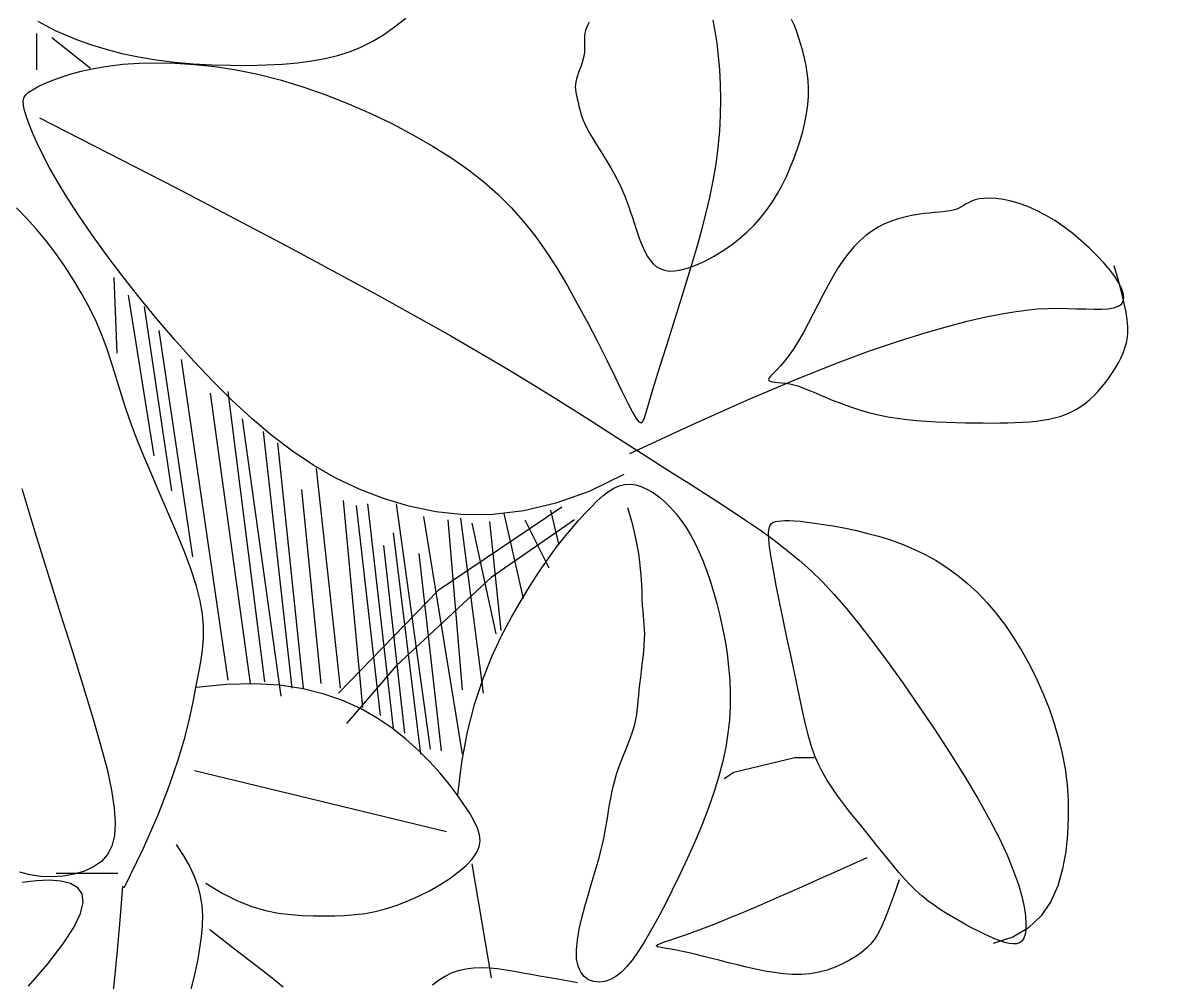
# Model space of a CAD drawing. Header units: metres. Extents: x 10 to 239, y 2 to 253.
# Drawn here: x 90.664 to 93.518, y 96.245 to 98.656 of the extents above; entities that cross this region are included whole.
import ezdxf

# ---------------------------------------------------------------- set-up
doc = ezdxf.new("R2010")
doc.units = ezdxf.units.M
doc.header["$MEASUREMENT"] = 0
doc.layers.add('1', color=7, linetype='Continuous')
doc.layers.add('cot200', color=9, linetype='Continuous')
doc.layers.add('bloques ARBOLES', color=7, linetype='Continuous', true_color=0xb8d897)

# ---------------------------------------------------------------- blocks, each defined once
blk = doc.blocks.new('A$C6F4E7DED')
for p, q in [((221.54, 1620.66), (223.4, 1624.62)), ((274.08, 1616.99), (275.5, 1624.32)), ((357.9, 1622.95), (358.76, 1621.07)), ((487.07, 1619.74), (479.63, 1625.52)), ((724.18, 1623.6), (718.86, 1620.63)), ((218.55, 1612.36), (219.97, 1616.57)), ((219.97, 1616.57), (221.54, 1620.66)), ((272.85, 1609.01), (274.08, 1616.99)), ((358.76, 1621.07), (359.54, 1619.25)), ((359.54, 1619.25), (360.19, 1617.47)), ((360.19, 1617.47), (360.67, 1615.71)), ((360.67, 1615.71), (360.95, 1613.95)), ((494.57, 1614.58), (487.07, 1619.74)), ((502.03, 1610.13), (494.57, 1614.58)), ((712.57, 1617.48), (705.35, 1614.25)), ((718.86, 1620.63), (712.57, 1617.48)), ((724.89, 1615.38), (724.89, 1591.18)), ((215.9, 1603.56), (217.19, 1608.03)), ((217.19, 1608.03), (218.55, 1612.36)), ((271.83, 1600.42), (272.85, 1609.01)), ((360.95, 1613.95), (361.06, 1612.18)), ((361, 1608.55), (360.95, 1606.67)), ((361.06, 1610.38), (361, 1608.55)), ((361.06, 1612.18), (361.06, 1610.38)), ((509.52, 1606.39), (502.03, 1610.13)), ((688.35, 1607.87), (678.66, 1604.9)), ((697.26, 1611.01), (688.35, 1607.87)), ((714.7, 1612.83), (689.21, 1592.46)), ((705.35, 1614.25), (697.26, 1611.01)), ((214.74, 1598.95), (215.9, 1603.56)), ((271.07, 1591.27), (271.83, 1600.42)), ((360.95, 1606.67), (360.95, 1604.74)), ((360.95, 1604.74), (361.06, 1602.73)), ((361.06, 1602.73), (361.34, 1600.64)), ((361.34, 1600.64), (361.82, 1598.46)), ((517.16, 1603.28), (509.52, 1606.39)), ((525.06, 1600.74), (517.16, 1603.28)), ((533.33, 1598.72), (525.06, 1600.74)), ((657.15, 1599.85), (645.46, 1597.93)), ((668.24, 1602.2), (657.15, 1599.85)), ((678.66, 1604.9), (668.24, 1602.2)), ((212.93, 1589.28), (213.73, 1594.19)), ((213.73, 1594.19), (214.74, 1598.95)), ((361.82, 1598.46), (362.46, 1596.22)), ((362.46, 1596.22), (363.21, 1593.95)), ((363.21, 1593.95), (364.02, 1591.68)), ((364.02, 1591.68), (364.83, 1589.44)), ((542.1, 1597.14), (533.33, 1598.72)), ((551.49, 1595.96), (542.1, 1597.14)), ((561.6, 1595.1), (551.49, 1595.96)), ((572.51, 1594.53), (561.6, 1595.1)), ((584.09, 1594.24), (572.51, 1594.53)), ((596.14, 1594.27), (584.09, 1594.24)), ((606.41, 1593.41), (592.38, 1591.23)), ((608.49, 1594.63), (596.14, 1594.27)), ((619.94, 1594.91), (606.41, 1593.41)), ((620.94, 1595.34), (608.49, 1594.63)), ((632.9, 1595.75), (619.94, 1594.91)), ((633.33, 1596.44), (620.94, 1595.34)), ((645.23, 1596.01), (632.9, 1595.75)), ((645.46, 1597.93), (633.33, 1596.44)), ((656.86, 1595.72), (645.23, 1596.01)), ((667.7, 1594.95), (656.86, 1595.72)), ((677.71, 1593.74), (667.7, 1594.95)), ((686.88, 1592.17), (677.71, 1593.74)), ((695.2, 1590.33), (686.88, 1592.17)), ((212.11, 1578.95), (212.37, 1584.2)), ((212.37, 1584.2), (212.93, 1589.28)), ((270.59, 1581.64), (271.07, 1591.27)), ((364.83, 1589.44), (365.58, 1587.27)), ((365.58, 1587.27), (366.22, 1585.18)), ((366.22, 1585.18), (366.7, 1583.23)), ((563.12, 1584.57), (548.05, 1580.01)), ((577.93, 1588.29), (563.12, 1584.57)), ((592.38, 1591.23), (577.93, 1588.29)), ((702.69, 1588.29), (695.2, 1590.33)), ((709.34, 1586.15), (702.69, 1588.29)), ((715.17, 1583.97), (709.34, 1586.15)), ((212.18, 1573.51), (212.11, 1578.95)), ((270.42, 1571.59), (270.59, 1581.64)), ((366.79, 1576.61), (366.49, 1575.11)), ((366.7, 1583.23), (366.97, 1581.42)), ((366.99, 1578.14), (366.79, 1576.61)), ((366.97, 1581.42), (367.06, 1579.73)), ((367.06, 1579.73), (366.99, 1578.14)), ((548.05, 1580.01), (532.87, 1574.71)), ((720.17, 1581.86), (715.17, 1583.97)), ((724.35, 1579.88), (720.17, 1581.86)), ((727.72, 1578.08), (724.35, 1579.88)), ((730.31, 1576.37), (727.72, 1578.08)), ((212.62, 1567.9), (212.18, 1573.51)), ((270.6, 1561.19), (270.42, 1571.59)), ((365.36, 1570.5), (364.99, 1568.82)), ((365.75, 1572.09), (365.36, 1570.5)), ((366.14, 1573.62), (365.75, 1572.09)), ((366.49, 1575.11), (366.14, 1573.62)), ((532.87, 1574.71), (517.76, 1568.76)), ((732.16, 1574.6), (730.31, 1576.37)), ((733.32, 1572.63), (732.16, 1574.6)), ((733.81, 1570.34), (733.32, 1572.63)), ((733.68, 1567.59), (733.81, 1570.34)), ((213.41, 1562.13), (212.62, 1567.9)), ((214.53, 1556.25), (213.41, 1562.13)), ((363.6, 1562.96), (362.89, 1560.67)), ((364.16, 1565.07), (363.6, 1562.96)), ((364.61, 1567.01), (364.16, 1565.07)), ((364.99, 1568.82), (364.61, 1567.01)), ((502.87, 1562.25), (488.4, 1555.29)), ((517.76, 1568.76), (502.87, 1562.25)), ((731.72, 1560.12), (732.97, 1564.22)), ((732.97, 1564.22), (733.68, 1567.59)), ((215.95, 1550.28), (214.53, 1556.25)), ((271.15, 1550.52), (270.6, 1561.19)), ((360.8, 1555.42), (359.33, 1552.42)), ((361.97, 1558.16), (360.8, 1555.42)), ((362.89, 1560.67), (361.97, 1558.16)), ((488.4, 1555.29), (474.51, 1547.97)), ((723.01, 1559.45), (632.3, 1512.96)), ((727.6, 1549.3), (729.95, 1555.15)), ((729.95, 1555.15), (731.72, 1560.12)), ((217.66, 1544.27), (215.95, 1550.28)), ((272.12, 1539.65), (271.15, 1550.52)), ((357.53, 1549.14), (355.46, 1545.63)), ((359.33, 1552.42), (357.53, 1549.14)), ((474.51, 1547.97), (461.37, 1540.39)), ((724.58, 1542.53), (727.6, 1549.3)), ((219.63, 1538.24), (217.66, 1544.27)), ((273.52, 1528.64), (272.12, 1539.65)), ((353.19, 1541.94), (350.78, 1538.1)), ((355.46, 1545.63), (353.19, 1541.94)), ((461.37, 1540.39), (449.16, 1532.66)), ((720.83, 1534.83), (724.58, 1542.53)), ((221.83, 1532.24), (219.63, 1538.24)), ((224.25, 1526.29), (221.83, 1532.24)), ((348.31, 1534.17), (345.85, 1530.19)), ((350.78, 1538.1), (348.31, 1534.17)), ((449.16, 1532.66), (438, 1524.82)), ((716.26, 1526.2), (720.83, 1534.83)), ((226.86, 1520.44), (224.25, 1526.29)), ((275.38, 1517.56), (273.52, 1528.64)), ((343.46, 1526.21), (341.23, 1522.27)), ((345.85, 1530.19), (343.46, 1526.21)), ((438, 1524.82), (427.8, 1516.82)), ((710.8, 1516.6), (716.26, 1526.2)), ((229.69, 1514.7), (226.86, 1520.44)), ((277.65, 1506.44), (275.38, 1517.56)), ((339.2, 1518.43), (337.36, 1514.66)), ((341.23, 1522.27), (339.2, 1518.43)), ((427.8, 1516.82), (418.44, 1508.56)), ((704.36, 1506.03), (710.8, 1516.6)), ((232.78, 1509.08), (229.69, 1514.7)), ((236.15, 1503.6), (232.78, 1509.08)), ((335.7, 1510.97), (334.19, 1507.33)), ((337.36, 1514.66), (335.7, 1510.97)), ((632.3, 1512.96), (557.92, 1473.89)), ((66.5, 1500.45), (72.18, 1502.46)), ((72.18, 1502.46), (77.6, 1503.98)), ((77.6, 1503.98), (82.71, 1505.05)), ((82.71, 1505.05), (87.45, 1505.69)), ((87.45, 1505.69), (91.74, 1505.95)), ((91.74, 1505.95), (95.53, 1505.86)), ((95.53, 1505.86), (98.78, 1505.47)), ((98.78, 1505.47), (101.55, 1504.82)), ((101.55, 1504.82), (103.92, 1503.98)), ((103.92, 1503.98), (105.97, 1503.02)), ((105.97, 1503.02), (107.78, 1501.99)), ((107.78, 1501.99), (109.44, 1500.97)), ((239.83, 1498.29), (236.15, 1503.6)), ((280.26, 1495.31), (277.65, 1506.44)), ((332.8, 1503.74), (331.52, 1500.19)), ((334.19, 1507.33), (332.8, 1503.74)), ((418.44, 1508.56), (409.77, 1499.92)), ((696.86, 1494.48), (704.36, 1506.03)), ((48.59, 1491.14), (54.64, 1494.81)), ((54.64, 1494.81), (60.63, 1497.91)), ((60.63, 1497.91), (66.5, 1500.45)), ((109.44, 1500.97), (111.03, 1500)), ((111.03, 1500), (112.63, 1499.17)), ((112.63, 1499.17), (114.32, 1498.5)), ((114.32, 1498.5), (116.13, 1497.99)), ((116.13, 1497.99), (118.11, 1497.59)), ((118.11, 1497.59), (120.3, 1497.28)), ((120.3, 1497.28), (122.71, 1497.02)), ((122.71, 1497.02), (125.4, 1496.76)), ((125.4, 1496.76), (128.4, 1496.49)), ((128.4, 1496.49), (131.73, 1496.15)), ((131.73, 1496.15), (135.43, 1495.72)), ((135.43, 1495.72), (139.43, 1495.16)), ((139.43, 1495.16), (143.67, 1494.42)), ((143.67, 1494.42), (148.08, 1493.47)), ((243.86, 1493.14), (239.83, 1498.29)), ((283.16, 1484.18), (280.26, 1495.31)), ((330.31, 1496.66), (329.16, 1493.14)), ((331.52, 1500.19), (330.31, 1496.66)), ((409.77, 1499.92), (401.68, 1490.81)), ((688.28, 1481.96), (696.86, 1494.48)), ((731.79, 1492.98), (738.36, 1499.58)), ((36.66, 1482.47), (42.57, 1486.99)), ((42.57, 1486.99), (48.59, 1491.14)), ((148.08, 1493.47), (152.57, 1492.27)), ((152.57, 1492.27), (157.09, 1490.78)), ((157.09, 1490.78), (161.57, 1488.96)), ((161.57, 1488.96), (165.92, 1486.78)), ((165.92, 1486.78), (170.11, 1484.18)), ((248.26, 1488.18), (243.86, 1493.14)), ((253.07, 1483.43), (248.26, 1488.18)), ((326.93, 1486.14), (325.8, 1482.71)), ((328.04, 1489.63), (326.93, 1486.14)), ((329.16, 1493.14), (328.04, 1489.63)), ((401.68, 1490.81), (394.01, 1481.13)), ((725.18, 1485.67), (731.79, 1492.98)), ((30.97, 1477.69), (36.66, 1482.47)), ((170.11, 1484.18), (174.12, 1481.18)), ((174.12, 1481.18), (177.98, 1477.76)), ((258.3, 1478.9), (253.07, 1483.43)), ((263.84, 1474.65), (258.3, 1478.9)), ((286.27, 1473.09), (283.16, 1484.18)), ((324.64, 1479.37), (323.41, 1476.13)), ((325.8, 1482.71), (324.64, 1479.37)), ((394.01, 1481.13), (386.64, 1470.78)), ((678.69, 1468.64), (688.28, 1481.96)), ((718.62, 1477.73), (725.18, 1485.67)), ((20.56, 1467.83), (25.57, 1472.77)), ((25.57, 1472.77), (30.97, 1477.69)), ((177.98, 1477.76), (181.72, 1473.92)), ((181.72, 1473.92), (185.34, 1469.66)), ((269.57, 1470.74), (263.84, 1474.65)), ((289.55, 1462.05), (286.27, 1473.09)), ((322.09, 1473.03), (320.67, 1470.09)), ((323.41, 1476.13), (322.09, 1473.03)), ((557.92, 1473.89), (497.77, 1441.37)), ((712.2, 1469.28), (718.62, 1477.73)), ((16.03, 1462.97), (20.56, 1467.83)), ((185.34, 1469.66), (188.88, 1464.97)), ((188.88, 1464.97), (192.34, 1459.85)), ((275.36, 1467.23), (269.57, 1470.74)), ((281.09, 1464.17), (275.36, 1467.23)), ((286.63, 1461.62), (281.09, 1464.17)), ((317.38, 1464.83), (315.46, 1462.6)), ((319.11, 1467.35), (317.38, 1464.83)), ((320.67, 1470.09), (319.11, 1467.35)), ((386.64, 1470.78), (379.44, 1459.65)), ((668.24, 1454.76), (678.69, 1468.64)), ((706, 1460.44), (712.2, 1469.28)), ((6.32, 1451.25), (9.06, 1460.99)), ((8.76, 1453.95), (12.07, 1458.31)), ((12.07, 1458.31), (16.03, 1462.97)), ((192.34, 1459.85), (195.76, 1454.29)), ((291.86, 1459.65), (286.63, 1461.62)), ((292.91, 1451.08), (289.55, 1462.05)), ((296.65, 1458.31), (291.86, 1459.65)), ((300.9, 1457.64), (296.65, 1458.31)), ((304.63, 1457.6), (300.9, 1457.64)), ((307.91, 1458.14), (304.63, 1457.6)), ((310.77, 1459.19), (307.91, 1458.14)), ((313.27, 1460.69), (310.77, 1459.19)), ((315.46, 1462.6), (313.27, 1460.69)), ((379.44, 1459.65), (372.31, 1447.72)), ((700.11, 1451.33), (706, 1460.44)), ((4.11, 1443.01), (6.32, 1451.25)), ((4.23, 1446.26), (6.14, 1449.93)), ((6.14, 1449.93), (8.76, 1453.95)), ((195.76, 1454.29), (199.13, 1448.32)), ((296.31, 1440.23), (292.91, 1451.08)), ((657.06, 1440.52), (668.24, 1454.76)), ((673.67, 1453.23), (671.54, 1403.15)), ((694.62, 1442.08), (700.11, 1451.33)), ((2.41, 1436.05), (4.11, 1443.01)), ((2.67, 1440.12), (3.06, 1442.99)), ((3.06, 1442.99), (4.23, 1446.26)), ((199.13, 1448.32), (202.48, 1442.05)), ((202.48, 1442.05), (205.8, 1435.62)), ((372.31, 1447.72), (365.31, 1435.26)), ((497.77, 1441.37), (449.81, 1414.52)), ((664.07, 1441.51), (647.01, 1334.95)), ((689.62, 1432.8), (694.62, 1442.08)), ((1.18, 1430.18), (2.41, 1436.05)), ((3.07, 1437.68), (2.67, 1440.12)), ((4.3, 1435.7), (3.07, 1437.68)), ((6.37, 1434.2), (4.3, 1435.7)), ((9.31, 1433.18), (6.37, 1434.2)), ((205.8, 1435.62), (209.08, 1429.17)), ((299.68, 1429.51), (296.31, 1440.23)), ((365.31, 1435.26), (358.56, 1422.66)), ((653.41, 1434.05), (635.28, 1311.51)), ((645.28, 1426.14), (657.06, 1440.52)), ((0.39, 1425.18), (1.18, 1430.18)), ((13.04, 1432.57), (9.31, 1433.18)), ((17.45, 1432.3), (13.04, 1432.57)), ((22.46, 1432.27), (17.45, 1432.3)), ((27.98, 1432.4), (22.46, 1432.27)), ((33.9, 1432.6), (27.98, 1432.4)), ((40.14, 1432.78), (33.9, 1432.6)), ((46.6, 1432.86), (40.14, 1432.78)), ((53.23, 1432.75), (46.6, 1432.86)), ((60.18, 1432.39), (53.23, 1432.75)), ((67.66, 1431.69), (60.18, 1432.39)), ((75.86, 1430.6), (67.66, 1431.69)), ((84.98, 1429.03), (75.86, 1430.6)), ((95.22, 1426.92), (84.98, 1429.03)), ((106.77, 1424.2), (95.22, 1426.92)), ((209.08, 1429.17), (212.33, 1422.85)), ((302.97, 1419.05), (299.68, 1429.51)), ((633.04, 1411.83), (645.28, 1426.14)), ((685.2, 1423.63), (689.62, 1432.8)), ((0, 1420.86), (0.39, 1425.18)), ((0, 1417.02), (0, 1420.86)), ((119.84, 1420.8), (106.77, 1424.2)), ((134.67, 1416.6), (119.84, 1420.8)), ((212.33, 1422.85), (215.55, 1416.8)), ((306.14, 1408.97), (302.97, 1419.05)), ((358.56, 1422.66), (352.16, 1410.25)), ((681.4, 1414.63), (685.2, 1423.63)), ((0.34, 1413.43), (0, 1417.02)), ((1, 1409.95), (0.34, 1413.43)), ((151.74, 1411.29), (134.67, 1416.6)), ((171.59, 1404.52), (151.74, 1411.29)), ((215.55, 1416.8), (218.74, 1411.16)), ((218.74, 1411.16), (221.9, 1406.07)), ((449.81, 1414.52), (411.96, 1392.48)), ((620.47, 1397.81), (633.04, 1411.83)), ((643.81, 1418.07), (621.41, 1267.82)), ((678.1, 1405.72), (681.4, 1414.63)), ((1.94, 1406.52), (1, 1409.95)), ((3.16, 1403.15), (1.94, 1406.52)), ((4.61, 1399.83), (3.16, 1403.15)), ((194.73, 1395.94), (171.59, 1404.52)), ((221.9, 1406.07), (225.01, 1401.63)), ((309.13, 1399.41), (306.14, 1408.97)), ((352.16, 1410.25), (346.22, 1398.41)), ((675.11, 1396.77), (678.1, 1405.72)), ((6.29, 1396.55), (4.61, 1399.83)), ((8.16, 1393.32), (6.29, 1396.55)), ((221.7, 1385.19), (194.73, 1395.94)), ((225.01, 1401.63), (228.01, 1397.83)), ((228.01, 1397.83), (230.8, 1394.63)), ((311.91, 1390.49), (309.13, 1399.41)), ((346.22, 1398.41), (340.84, 1387.5)), ((628.88, 1398.89), (597.95, 1185.77)), ((607.7, 1384.3), (620.47, 1397.81)), ((672.25, 1387.64), (675.11, 1396.77)), ((10.21, 1390.13), (8.16, 1393.32)), ((12.41, 1386.98), (10.21, 1390.13)), ((230.8, 1394.63), (233.3, 1391.96)), ((233.3, 1391.96), (235.42, 1389.78)), ((235.42, 1389.78), (237.08, 1388.03)), ((237.08, 1388.03), (238.19, 1386.67)), ((314.41, 1382.35), (311.91, 1390.49)), ((411.96, 1392.48), (382.14, 1374.37)), ((14.73, 1383.86), (12.41, 1386.98)), ((17.18, 1380.8), (14.73, 1383.86)), ((19.76, 1377.84), (17.18, 1380.8)), ((219.3, 1381.26), (216.59, 1380.32)), ((221.95, 1382.03), (219.3, 1381.26)), ((253.02, 1371.92), (221.7, 1385.19)), ((224.58, 1382.62), (221.95, 1382.03)), ((227.22, 1383.04), (224.58, 1382.62)), ((229.8, 1383.33), (227.22, 1383.04)), ((232.22, 1383.55), (229.8, 1383.33)), ((234.39, 1383.75), (232.22, 1383.55)), ((236.21, 1384.01), (234.39, 1383.75)), ((237.59, 1384.37), (236.21, 1384.01)), ((238.44, 1384.89), (237.59, 1384.37)), ((238.19, 1386.67), (238.66, 1385.64)), ((238.66, 1385.64), (238.44, 1384.89)), ((316.6, 1375.1), (314.41, 1382.35)), ((340.84, 1387.5), (336.12, 1377.87)), ((594.83, 1371.48), (607.7, 1384.3)), ((669.34, 1378.2), (672.25, 1387.64)), ((22.46, 1375), (19.76, 1377.84)), ((25.29, 1372.32), (22.46, 1375)), ((200.45, 1373.58), (196.38, 1371.91)), ((204.18, 1375.16), (200.45, 1373.58)), ((207.61, 1376.64), (204.18, 1375.16)), ((210.79, 1378), (207.61, 1376.64)), ((213.77, 1379.23), (210.79, 1378)), ((216.59, 1380.32), (213.77, 1379.23)), ((318.44, 1368.89), (316.6, 1375.1)), ((336.12, 1377.87), (332.18, 1369.9)), ((382.14, 1374.37), (358.31, 1359.31)), ((597.95, 1377.57), (573.42, 1184.7)), ((609.68, 1376.51), (583.02, 1183.64)), ((666.21, 1368.32), (669.34, 1378.2)), ((28.24, 1369.83), (25.29, 1372.32)), ((31.32, 1367.56), (28.24, 1369.83)), ((34.53, 1365.54), (31.32, 1367.56)), ((37.86, 1363.8), (34.53, 1365.54)), ((182.26, 1366.72), (176.97, 1365.06)), ((187.27, 1368.44), (182.26, 1366.72)), ((191.98, 1370.18), (187.27, 1368.44)), ((196.38, 1371.91), (191.98, 1370.18)), ((289.22, 1355.77), (253.02, 1371.92)), ((319.89, 1363.84), (318.44, 1368.89)), ((332.18, 1369.9), (329.07, 1363.85)), ((581.8, 1359.44), (594.83, 1371.48)), ((662.69, 1357.85), (666.21, 1368.32)), ((41.33, 1362.31), (37.86, 1363.8)), ((44.93, 1361.06), (41.33, 1362.31)), ((48.69, 1360.02), (44.93, 1361.06)), ((52.6, 1359.17), (48.69, 1360.02)), ((56.68, 1358.48), (52.6, 1359.17)), ((60.93, 1357.93), (56.68, 1358.48)), ((65.37, 1357.51), (60.93, 1357.93)), ((133.75, 1357.84), (127.16, 1357.46)), ((140.34, 1358.35), (133.75, 1357.84)), ((146.87, 1359), (140.34, 1358.35)), ((153.3, 1359.83), (146.87, 1359)), ((159.56, 1360.85), (153.3, 1359.83)), ((165.6, 1362.09), (159.56, 1360.85)), ((171.41, 1363.5), (165.6, 1362.09)), ((176.97, 1365.06), (171.41, 1363.5)), ((321.1, 1360.05), (319.89, 1363.84)), ((322.22, 1357.64), (321.1, 1360.05)), ((326.68, 1359.71), (324.85, 1357.36)), ((329.07, 1363.85), (326.68, 1359.71)), ((358.31, 1359.31), (338.38, 1346.45)), ((588.35, 1359.46), (562.75, 1175.11)), ((568.51, 1348.23), (581.8, 1359.44)), ((658.58, 1346.68), (662.69, 1357.85)), ((69.99, 1357.17), (65.37, 1357.51)), ((74.8, 1356.93), (69.99, 1357.17)), ((79.81, 1356.76), (74.8, 1356.93)), ((85.02, 1356.67), (79.81, 1356.76)), ((90.43, 1356.64), (85.02, 1356.67)), ((96.05, 1356.66), (90.43, 1356.64)), ((101.89, 1356.73), (96.05, 1356.66)), ((107.94, 1356.84), (101.89, 1356.73)), ((114.2, 1356.98), (107.94, 1356.84)), ((120.62, 1357.18), (114.2, 1356.98)), ((127.16, 1357.46), (120.62, 1357.18)), ((330.84, 1336.41), (289.22, 1355.77)), ((323.42, 1356.71), (322.22, 1357.64)), ((324.85, 1357.36), (323.42, 1356.71)), ((574.48, 1350.93), (555.29, 1180.44)), ((338.38, 1346.45), (320.61, 1335.03)), ((564.89, 1343.48), (547.82, 1180.44)), ((554.85, 1337.89), (568.51, 1348.23)), ((653.78, 1334.72), (658.58, 1346.68)), ((540.73, 1328.49), (554.85, 1337.89)), ((320.61, 1335.03), (304.52, 1324.77)), ((526.04, 1320.08), (540.73, 1328.49)), ((648.46, 1322.16), (653.78, 1334.72)), ((304.52, 1324.77), (289.97, 1315.51)), ((334.86, 1322.34), (357.81, 1311.23)), ((539.29, 1326.43), (523.29, 1180.44)), ((642.85, 1309.26), (648.46, 1322.16)), ((289.97, 1315.51), (276.81, 1307.1)), ((319.03, 1312.57), (315.08, 1310.22)), ((322.96, 1314.36), (319.03, 1312.57)), ((326.84, 1315.52), (322.96, 1314.36)), ((330.64, 1316.01), (326.84, 1315.52)), ((334.31, 1315.79), (330.64, 1316.01)), ((337.9, 1314.86), (334.31, 1315.79)), ((341.46, 1313.28), (337.9, 1314.86)), ((345.04, 1311.06), (341.46, 1313.28)), ((494.58, 1306.43), (510.69, 1312.71)), ((510.69, 1312.71), (526.04, 1320.08)), ((548.89, 1312.57), (536.09, 1183.64)), ((734.69, 1313.14), (726.07, 1284.31)), ((276.81, 1307.1), (264.88, 1299.39)), ((311.17, 1307.36), (307.34, 1304.05)), ((315.08, 1310.22), (311.17, 1307.36)), ((348.68, 1308.26), (345.04, 1311.06)), ((352.43, 1304.9), (348.68, 1308.26)), ((357.81, 1311.23), (379.92, 1303.3)), ((477.62, 1301.34), (494.58, 1306.43)), ((521.16, 1305.11), (508.36, 1167.65)), ((637.19, 1296.27), (642.85, 1309.26)), ((264.88, 1299.39), (254.03, 1292.2)), ((303.62, 1300.35), (300.06, 1296.3)), ((307.34, 1304.05), (303.62, 1300.35)), ((328.91, 1289.06), (332.06, 1300.39)), ((356.36, 1301.02), (352.43, 1304.9)), ((360.5, 1296.66), (356.36, 1301.02)), ((376.11, 1300.85), (458.23, 1245.44)), ((383.58, 1298.72), (378.25, 1276.34)), ((379.92, 1303.3), (401.17, 1298.28)), ((401.17, 1298.28), (421.57, 1295.86)), ((441.11, 1295.76), (459.79, 1297.69)), ((459.79, 1297.69), (477.62, 1301.34)), ((485.96, 1302.98), (463.57, 1139.95)), ((505.16, 1302.98), (488.1, 1153.8)), ((512.63, 1301.92), (496.63, 1162.33)), ((208.16, 1290.19), (202.27, 1289.34)), ((213.32, 1290.85), (208.16, 1290.19)), ((217.8, 1291.34), (213.32, 1290.85)), ((221.66, 1291.66), (217.8, 1291.34)), ((224.96, 1291.82), (221.66, 1291.66)), ((227.77, 1291.85), (224.96, 1291.82)), ((230.17, 1291.75), (227.77, 1291.85)), ((232.21, 1291.52), (230.17, 1291.75)), ((233.97, 1291.2), (232.21, 1291.52)), ((235.49, 1290.74), (233.97, 1291.2)), ((236.75, 1289.98), (235.49, 1290.74)), ((237.72, 1288.71), (236.75, 1289.98)), ((254.03, 1292.2), (244.11, 1285.39)), ((296.7, 1291.96), (293.51, 1287.32)), ((300.06, 1296.3), (296.7, 1291.96)), ((364.9, 1291.82), (360.5, 1296.66)), ((369.56, 1286.46), (364.9, 1291.82)), ((367.58, 1292.33), (423.04, 1253.97)), ((400.64, 1292.33), (384.65, 1260.36)), ((414.51, 1296.59), (401.71, 1240.11)), ((424.11, 1291.26), (416.64, 1218.8)), ((435.84, 1290.2), (419.84, 1216.67)), ((421.57, 1295.86), (441.11, 1295.76)), ((443.3, 1293.39), (428.37, 1177.25)), ((467.83, 1294.46), (442.24, 1136.75)), ((451.84, 1292.33), (442.24, 1179.38)), ((631.7, 1283.43), (637.19, 1296.27)), ((173.53, 1283.58), (165.64, 1281.43)), ((181.26, 1285.42), (173.53, 1283.58)), ((188.7, 1286.98), (181.26, 1285.42)), ((195.75, 1288.28), (188.7, 1286.98)), ((202.27, 1289.34), (195.75, 1288.28)), ((244.11, 1285.39), (234.97, 1278.81)), ((238.37, 1286.72), (237.72, 1288.71)), ((238.65, 1283.8), (238.37, 1286.72)), ((238.54, 1279.75), (238.65, 1283.8)), ((293.51, 1287.32), (290.5, 1282.35)), ((326.59, 1278.98), (328.91, 1289.06)), ((374.49, 1280.5), (369.56, 1286.46)), ((488.1, 1283.8), (469.97, 1136.75)), ((626.62, 1271), (631.7, 1283.43)), ((726.07, 1284.31), (717.51, 1256.6)), ((149.83, 1276.13), (142.14, 1272.92)), ((157.7, 1278.96), (149.83, 1276.13)), ((165.64, 1281.43), (157.7, 1278.96)), ((234.97, 1278.81), (226.46, 1272.27)), ((238, 1274.36), (238.54, 1279.75)), ((287.64, 1277.03), (284.93, 1271.35)), ((290.5, 1282.35), (287.64, 1277.03)), ((324.95, 1270.06), (326.59, 1278.98)), ((379.69, 1273.85), (374.49, 1280.5)), ((494.5, 1275.28), (480.63, 1150.61)), ((134.63, 1269.3), (127.3, 1265.25)), ((142.14, 1272.92), (134.63, 1269.3)), ((226.46, 1272.27), (218.4, 1265.6)), ((235.49, 1258.81), (236.98, 1267.42)), ((236.98, 1267.42), (238, 1274.36)), ((284.93, 1271.35), (282.34, 1265.28)), ((323.87, 1262.19), (324.95, 1270.06)), ((385.14, 1266.44), (379.69, 1273.85)), ((471.03, 1269.95), (456.1, 1138.88)), ((622.2, 1259.22), (626.62, 1271)), ((120.17, 1260.72), (113.23, 1255.69)), ((127.3, 1265.25), (120.17, 1260.72)), ((218.4, 1265.6), (210.61, 1258.6)), ((282.34, 1265.28), (279.87, 1258.81)), ((323.22, 1255.29), (323.87, 1262.19)), ((390.86, 1258.18), (385.14, 1266.44)), ((113.23, 1255.69), (106.47, 1250.13)), ((210.61, 1258.6), (202.92, 1251.05)), ((233.6, 1248.82), (235.49, 1258.81)), ((279.87, 1258.81), (277.49, 1251.9)), ((322.87, 1249.25), (323.22, 1255.29)), ((396.83, 1249.01), (390.86, 1258.18)), ((423.04, 1253.97), (485.96, 1195.36)), ((618.65, 1248.35), (622.2, 1259.22)), ((717.51, 1256.6), (709.21, 1230.24)), ((106.47, 1250.13), (99.9, 1244)), ((202.92, 1251.05), (195.15, 1242.77)), ((231.39, 1237.81), (233.6, 1248.82)), ((277.49, 1251.9), (275.2, 1244.56)), ((322.69, 1243.98), (322.87, 1249.25)), ((403.07, 1238.85), (396.83, 1249.01)), ((458.23, 1245.44), (524.36, 1177.25)), ((616.15, 1238.56), (618.65, 1248.35)), ((93.52, 1237.28), (87.34, 1229.94)), ((99.9, 1244), (93.52, 1237.28)), ((195.15, 1242.77), (187.13, 1233.55)), ((228.98, 1226.14), (231.39, 1237.81)), ((275.2, 1244.56), (273.04, 1236.83)), ((322.34, 1235.35), (322.55, 1239.38)), ((322.55, 1239.38), (322.69, 1243.98)), ((409.53, 1227.6), (403.07, 1238.85)), ((614.64, 1229.66), (616.15, 1238.56)), ((87.34, 1229.94), (81.38, 1222.05)), ((187.13, 1233.55), (178.67, 1223.19)), ((273.04, 1236.83), (271.02, 1228.78)), ((321.78, 1228.53), (322.08, 1231.78)), ((322.08, 1231.78), (322.34, 1235.35)), ((613.99, 1221.42), (614.64, 1229.66)), ((709.21, 1230.24), (701.35, 1205.46)), ((81.38, 1222.05), (75.68, 1213.67)), ((178.67, 1223.19), (169.61, 1211.49)), ((226.46, 1214.19), (228.98, 1226.14)), ((271.02, 1228.78), (269.2, 1220.47)), ((321.06, 1219.56), (321.24, 1222.55)), ((321.24, 1222.55), (321.49, 1225.5)), ((321.49, 1225.5), (321.78, 1228.53)), ((416.05, 1215.18), (409.53, 1227.6)), ((269.2, 1220.47), (267.6, 1211.95)), ((320.98, 1216.43), (321.06, 1219.56)), ((321.04, 1213.01), (320.98, 1216.43)), ((422.43, 1201.46), (416.05, 1215.18)), ((614.07, 1213.56), (613.99, 1221.42)), ((75.68, 1213.67), (70.27, 1204.88)), ((169.61, 1211.49), (159.84, 1198.35)), ((223.93, 1202.33), (226.46, 1214.19)), ((267.6, 1211.95), (266.27, 1203.3)), ((321.25, 1209.23), (321.04, 1213.01)), ((321.59, 1205.14), (321.25, 1209.23)), ((614.75, 1205.83), (614.07, 1213.56)), ((70.27, 1204.88), (65.19, 1195.74)), ((221.48, 1190.93), (223.93, 1202.33)), ((266.27, 1203.3), (265.22, 1194.58)), ((322.04, 1200.83), (321.59, 1205.14)), ((322.55, 1196.4), (322.04, 1200.83)), ((428.46, 1186.34), (422.43, 1201.46)), ((615.91, 1197.99), (614.75, 1205.83)), ((701.35, 1205.46), (694.13, 1182.5)), ((65.19, 1195.74), (60.48, 1186.32)), ((159.84, 1198.35), (149.54, 1184.02)), ((265.22, 1194.58), (264.51, 1185.84)), ((323.09, 1191.94), (322.55, 1196.4)), ((323.64, 1187.53), (323.09, 1191.94)), ((485.96, 1195.36), (519.03, 1157)), ((617.41, 1189.76), (615.91, 1197.99)), ((60.48, 1186.32), (56.17, 1176.7)), ((219.22, 1180.35), (221.48, 1190.93)), ((264.51, 1185.84), (264.17, 1177.13)), ((324.15, 1183.28), (323.64, 1187.53)), ((433.94, 1169.7), (428.46, 1186.34)), ((619.12, 1180.9), (617.41, 1189.76)), ((149.54, 1184.02), (139, 1168.88)), ((217.21, 1170.87), (219.22, 1180.35)), ((264.17, 1177.13), (264.22, 1168.4)), ((324.59, 1179.27), (324.15, 1183.28)), ((324.95, 1175.56), (324.59, 1179.27)), ((533.89, 1176.62), (547.92, 1180.09)), ((547.92, 1180.09), (563.3, 1182.4)), ((563.3, 1182.4), (580.18, 1183.42)), ((580.18, 1183.42), (598.68, 1183.01)), ((598.68, 1183.01), (618.95, 1181.04)), ((621.01, 1171.13), (619.12, 1180.9)), ((694.13, 1182.5), (687.73, 1161.57)), ((56.17, 1176.7), (52.29, 1166.95)), ((215.39, 1162.43), (217.21, 1170.87)), ((325.25, 1172.12), (324.95, 1175.56)), ((325.54, 1168.89), (325.25, 1172.12)), ((438.68, 1151.45), (433.94, 1169.7)), ((509.38, 1166.75), (521.09, 1172.13)), ((521.09, 1172.13), (533.89, 1176.62)), ((623.34, 1160.12), (621.01, 1171.13)), ((52.29, 1166.95), (48.89, 1157.12)), ((139, 1168.88), (128.47, 1153.26)), ((213.66, 1154.88), (215.39, 1162.43)), ((264.22, 1168.4), (264.71, 1159.58)), ((325.86, 1165.79), (325.54, 1168.89)), ((326.26, 1162.77), (325.86, 1165.79)), ((326.77, 1159.76), (326.26, 1162.77)), ((498.61, 1160.62), (509.38, 1166.75)), ((48.89, 1157.12), (45.98, 1147.19)), ((211.93, 1148.07), (213.66, 1154.88)), ((264.71, 1159.58), (265.67, 1150.61)), ((327.44, 1156.7), (326.77, 1159.76)), ((328.33, 1153.51), (327.44, 1156.7)), ((488.69, 1153.88), (498.61, 1160.62)), ((626.48, 1147.5), (623.34, 1160.12)), ((687.73, 1161.57), (682.35, 1142.9)), ((45.98, 1147.19), (43.58, 1137.12)), ((128.47, 1153.26), (118.22, 1137.54)), ((210.11, 1141.84), (211.93, 1148.07)), ((265.67, 1150.61), (267.12, 1141.41)), ((329.44, 1150.16), (328.33, 1153.51)), ((330.75, 1146.65), (329.44, 1150.16)), ((332.21, 1142.99), (330.75, 1146.65)), ((442.47, 1131.47), (438.68, 1151.45)), ((471.24, 1139.21), (479.57, 1146.68)), ((479.57, 1146.68), (488.69, 1153.88)), ((630.77, 1132.93), (626.48, 1147.5)), ((208.09, 1136.03), (210.11, 1141.84)), ((267.12, 1141.41), (269.11, 1131.92)), ((333.75, 1139.22), (332.21, 1142.99)), ((335.32, 1135.34), (333.75, 1139.22)), ((463.68, 1131.6), (471.24, 1139.21)), ((682.35, 1142.9), (678.13, 1126.66)), ((43.58, 1137.12), (41.72, 1126.89)), ((118.22, 1137.54), (108.52, 1122.06)), ((205.8, 1130.5), (208.09, 1136.03)), ((208.34, 1134.16), (221.14, 1134.16)), ((221.14, 1134.16), (261.67, 1124.57)), ((269.11, 1131.92), (271.67, 1122.06)), ((336.88, 1131.39), (335.32, 1135.34)), ((456.9, 1124.04), (463.68, 1131.6)), ((636.58, 1116.03), (630.77, 1132.93)), ((41.72, 1126.89), (40.41, 1116.45)), ((200.02, 1119.67), (203.13, 1125.09)), ((203.13, 1125.09), (205.8, 1130.5)), ((261.67, 1124.57), (268.07, 1120.3)), ((338.35, 1127.37), (336.88, 1131.39)), ((339.7, 1123.32), (338.35, 1127.37)), ((445.11, 1109.65), (442.47, 1131.47)), ((450.87, 1116.69), (456.9, 1124.04)), ((452.58, 1085.14), (620.02, 1125.63)), ((678.13, 1126.66), (675.12, 1112.7)), ((40.41, 1116.45), (39.69, 1105.77)), ((108.52, 1122.06), (99.64, 1107.18)), ((196.51, 1114.25), (200.02, 1119.67)), ((271.67, 1122.06), (274.82, 1111.78)), ((340.88, 1119.25), (339.7, 1123.32)), ((341.9, 1115.19), (340.88, 1119.25)), ((445.58, 1109.7), (450.87, 1116.69)), ((192.69, 1108.82), (196.51, 1114.25)), ((274.82, 1111.78), (278.59, 1101.04)), ((342.79, 1111.14), (341.9, 1115.19)), ((343.57, 1107.12), (342.79, 1111.14)), ((441.02, 1103.25), (445.58, 1109.7)), ((644.26, 1096.47), (636.58, 1116.03)), ((675.12, 1112.7), (673.3, 1100.83)), ((39.69, 1105.77), (39.56, 1094.82)), ((99.64, 1107.18), (91.85, 1093.27)), ((184.42, 1098.02), (188.63, 1103.4)), ((188.63, 1103.4), (192.69, 1108.82)), ((344.26, 1103.15), (343.57, 1107.12)), ((344.9, 1099.25), (344.26, 1103.15)), ((437.19, 1097.46), (441.02, 1103.25)), ((39.56, 1094.82), (40.06, 1083.56)), ((180.13, 1092.69), (184.42, 1098.02)), ((278.59, 1101.04), (282.86, 1089.98)), ((345.51, 1095.43), (344.9, 1099.25)), ((346.1, 1091.71), (345.51, 1095.43)), ((434.14, 1092.25), (437.19, 1097.46)), ((654.17, 1073.88), (644.26, 1096.47)), ((673.3, 1100.83), (672.66, 1090.83)), ((91.85, 1093.27), (85.34, 1080.61)), ((171.62, 1082.22), (175.84, 1087.41)), ((175.84, 1087.41), (180.13, 1092.69)), ((282.86, 1089.98), (287.53, 1078.79)), ((346.72, 1088.09), (346.1, 1091.71)), ((347.38, 1084.47), (346.72, 1088.09)), ((430.6, 1083.14), (431.92, 1087.51)), ((431.92, 1087.51), (434.14, 1092.25)), ((672.66, 1090.83), (673.21, 1082.5)), ((40.06, 1083.56), (41.24, 1072.02)), ((85.34, 1080.61), (80.06, 1069.21)), ((167.55, 1077.12), (171.62, 1082.22)), ((287.53, 1078.79), (292.47, 1067.65)), ((348.14, 1080.75), (347.38, 1084.47)), ((349.01, 1076.81), (348.14, 1080.75)), ((430.24, 1079.02), (430.6, 1083.14)), ((430.9, 1075.03), (430.24, 1079.02)), ((673.21, 1082.5), (674.93, 1075.64)), ((41.24, 1072.02), (43.33, 1060.48)), ((159.74, 1067.3), (163.6, 1072.14)), ((163.6, 1072.14), (167.55, 1077.12)), ((350.05, 1072.55), (349.01, 1076.81)), ((351.28, 1067.86), (350.05, 1072.55)), ((432.63, 1071.07), (430.9, 1075.03)), ((632.09, 1076.59), (627.24, 1069.24)), ((666.66, 1047.9), (654.17, 1073.88)), ((674.93, 1075.64), (677.82, 1070.03)), ((80.06, 1069.21), (75.9, 1059.02)), ((155.95, 1062.63), (159.74, 1067.3)), ((189.38, 1060.77), (173.15, 1068.09)), ((292.47, 1067.65), (297.55, 1056.74)), ((352.73, 1062.62), (351.28, 1067.86)), ((422.71, 988.17), (435.51, 1063.83)), ((435.51, 1067.02), (432.63, 1071.07)), ((439.55, 1062.81), (435.51, 1067.02)), ((627.24, 1069.24), (623.29, 1062.26)), ((677.82, 1070.03), (681.87, 1065.48)), ((681.87, 1065.48), (687.05, 1061.8)), ((43.33, 1060.48), (46.59, 1049.29)), ((75.9, 1059.02), (72.74, 1049.99)), ((148.43, 1053.87), (152.19, 1058.14)), ((152.19, 1058.14), (155.95, 1062.63)), ((204.48, 1054), (189.38, 1060.77)), ((297.55, 1056.74), (302.67, 1046.25)), ((354.46, 1056.72), (352.73, 1062.62)), ((356.45, 1050.12), (354.46, 1056.72)), ((444.6, 1058.5), (439.55, 1062.81)), ((450.48, 1054.19), (444.6, 1058.5)), ((623.29, 1062.26), (620.17, 1055.55)), ((670.96, 1057.4), (711.82, 1057.4)), ((687.05, 1061.8), (693.15, 1058.95)), ((693.15, 1058.95), (699.94, 1056.92)), ((699.94, 1056.92), (707.19, 1055.68)), ((722.12, 1055.52), (729.33, 1056.57)), ((729.33, 1056.57), (736.07, 1058.35)), ((46.59, 1049.29), (51.27, 1038.81)), ((72.74, 1049.99), (70.46, 1042.05)), ((140.78, 1046.05), (144.64, 1049.83)), ((144.64, 1049.83), (148.43, 1053.87)), ((151.82, 1053.17), (155.8, 1042.33)), ((218.49, 1047.76), (204.48, 1054)), ((358.59, 1042.96), (356.45, 1050.12)), ((457.02, 1049.98), (450.48, 1054.19)), ((464.02, 1045.96), (457.02, 1049.98)), ((612.55, 1051.04), (601.7, 1044.31)), ((617.81, 1049.02), (616.17, 1042.55)), ((620.17, 1055.55), (617.81, 1049.02)), ((669.4, 1026.44), (667.55, 1048.9)), ((697.59, 1047.99), (702.42, 1050.77)), ((702.42, 1050.77), (708.82, 1052.35)), ((707.19, 1055.68), (714.66, 1055.22)), ((708.82, 1052.35), (716.51, 1052.88)), ((714.66, 1055.22), (722.12, 1055.52)), ((716.51, 1052.88), (725.18, 1052.53)), ((725.18, 1052.53), (734.51, 1051.45)), ((70.46, 1042.05), (68.94, 1035.16)), ((132.82, 1039.3), (136.84, 1042.55)), ((136.84, 1042.55), (140.78, 1046.05)), ((155.8, 1042.33), (159.06, 1033.58)), ((231.44, 1042.06), (218.49, 1047.76)), ((243.35, 1036.89), (231.44, 1042.06)), ((302.67, 1046.25), (307.69, 1036.35)), ((360.73, 1035.48), (358.59, 1042.96)), ((471.31, 1042.25), (464.02, 1045.96)), ((478.69, 1038.94), (471.31, 1042.25)), ((601.7, 1044.31), (591.49, 1039.16)), ((616.17, 1042.55), (615.18, 1036.06)), ((693.9, 1038.13), (694.66, 1043.83)), ((694.66, 1043.83), (697.59, 1047.99)), ((51.27, 1038.81), (57.64, 1029.38)), ((68.94, 1035.16), (68.06, 1029.25)), ((120.45, 1030.8), (124.61, 1033.45)), ((124.61, 1033.45), (128.74, 1036.27)), ((128.74, 1036.27), (132.82, 1039.3)), ((159.06, 1033.58), (161.78, 1026.61)), ((254.25, 1032.24), (243.35, 1036.89)), ((307.69, 1036.35), (312.51, 1027.24)), ((362.72, 1027.89), (360.73, 1035.48)), ((485.99, 1036.12), (478.69, 1038.94)), ((493.07, 1033.88), (485.99, 1036.12)), ((499.95, 1032.17), (493.07, 1033.88)), ((581.87, 1035.38), (572.8, 1032.75)), ((591.49, 1039.16), (581.87, 1035.38)), ((615.18, 1036.06), (614.78, 1029.43)), ((695.64, 1030.73), (693.9, 1038.13)), ((57.64, 1029.38), (65.96, 1021.35)), ((68.06, 1029.25), (67.71, 1024.28)), ((107.94, 1023.61), (112.1, 1025.91)), ((112.1, 1025.91), (116.27, 1028.3)), ((116.27, 1028.3), (120.45, 1030.8)), ((161.78, 1026.61), (164.15, 1021.12)), ((264.17, 1028.11), (254.25, 1032.24)), ((273.13, 1024.49), (264.17, 1028.11)), ((312.51, 1027.24), (317.02, 1019.06)), ((364.41, 1020.4), (362.72, 1027.89)), ((506.7, 1030.93), (499.95, 1032.17)), ((513.39, 1030.08), (506.7, 1030.93)), ((520.09, 1029.57), (513.39, 1030.08)), ((526.86, 1029.33), (520.09, 1029.57)), ((533.78, 1029.29), (526.86, 1029.33)), ((540.92, 1029.37), (533.78, 1029.29)), ((548.33, 1029.58), (540.92, 1029.37)), ((556.09, 1030.06), (548.33, 1029.58)), ((564.22, 1031.05), (556.09, 1030.06)), ((572.8, 1032.75), (564.22, 1031.05)), ((614.78, 1029.43), (614.91, 1022.58)), ((671.15, 1006.17), (669.4, 1026.44)), ((700.13, 1021.49), (695.64, 1030.73)), ((65.96, 1021.35), (76.49, 1015.07)), ((67.71, 1024.28), (67.79, 1020.19)), ((67.79, 1020.19), (68.26, 1016.92)), ((95.79, 1017.29), (99.75, 1019.27)), ((99.75, 1019.27), (103.81, 1021.39)), ((103.81, 1021.39), (107.94, 1023.61)), ((164.15, 1021.12), (166.34, 1016.79)), ((281.17, 1021.37), (273.13, 1024.49)), ((288.29, 1018.72), (281.17, 1021.37)), ((294.5, 1016.49), (288.29, 1018.72)), ((317.02, 1019.06), (321.24, 1011.83)), ((365.65, 1013.24), (364.41, 1020.4)), ((593.43, 1007.18), (609.86, 1020.06)), ((614.91, 1022.58), (615.52, 1015.39)), ((707.4, 1010.39), (700.13, 1021.49)), ((68.26, 1016.92), (69.12, 1014.39)), ((69.12, 1014.39), (70.35, 1012.56)), ((70.35, 1012.56), (71.95, 1011.36)), ((71.95, 1011.36), (73.89, 1010.72)), ((76.17, 1010.58), (78.77, 1010.89)), ((76.49, 1015.07), (89.5, 1010.89)), ((78.77, 1010.89), (81.69, 1011.57)), ((81.69, 1011.57), (84.89, 1012.59)), ((84.89, 1012.59), (88.33, 1013.91)), ((88.33, 1013.91), (91.97, 1015.49)), ((91.97, 1015.49), (95.79, 1017.29)), ((166.34, 1016.79), (168.54, 1013.31)), ((168.54, 1013.31), (170.93, 1010.39)), ((299.81, 1014.64), (294.5, 1016.49)), ((304.22, 1013.13), (299.81, 1014.64)), ((307.74, 1011.92), (304.22, 1013.13)), ((310.38, 1010.95), (307.74, 1011.92)), ((312.15, 1010.19), (310.38, 1010.95)), ((321.24, 1011.83), (325.25, 1005.51)), ((366.3, 1006.63), (365.65, 1013.24)), ((615.52, 1015.39), (616.6, 1007.71)), ((73.89, 1010.72), (76.17, 1010.58)), ((170.93, 1010.39), (173.68, 1007.71)), ((173.68, 1007.71), (176.95, 1005.02)), ((176.95, 1005.02), (180.71, 1002.35)), ((281.76, 1002.31), (286.78, 1003.55)), ((286.78, 1003.55), (291.5, 1004.66)), ((291.5, 1004.66), (295.88, 1005.64)), ((295.88, 1005.64), (299.89, 1006.46)), ((299.89, 1006.46), (303.47, 1007.11)), ((303.47, 1007.11), (306.58, 1007.62)), ((306.58, 1007.62), (309.16, 1008.03)), ((309.16, 1008.03), (311.15, 1008.4)), ((311.15, 1008.4), (312.5, 1008.75)), ((313.06, 1009.6), (312.15, 1010.19)), ((312.5, 1008.75), (313.16, 1009.14)), ((313.16, 1009.14), (313.06, 1009.6)), ((325.25, 1005.51), (329.08, 1000.09)), ((366.19, 1000.78), (366.3, 1006.63)), ((580.17, 996.93), (593.43, 1007.18)), ((616.6, 1007.71), (618.12, 999.41)), ((672.88, 987.99), (671.15, 1006.17)), ((717.47, 997.43), (707.4, 1010.39)), ((180.71, 1002.35), (184.93, 999.76)), ((184.93, 999.76), (189.55, 997.34)), ((189.55, 997.34), (194.51, 995.16)), ((253.37, 995.24), (259.36, 996.7)), ((259.36, 996.7), (265.23, 998.16)), ((265.23, 998.16), (270.94, 999.6)), ((270.94, 999.6), (276.46, 1000.99)), ((276.46, 1000.99), (281.76, 1002.31)), ((329.08, 1000.09), (332.8, 995.55)), ((363.49, 991.92), (365.23, 995.87)), ((365.23, 995.87), (366.19, 1000.78)), ((569.55, 988.72), (580.17, 996.93)), ((618.12, 999.41), (620.09, 990.34)), ((730.33, 982.59), (717.47, 997.43)), ((194.51, 995.16), (199.78, 993.3)), ((199.78, 993.3), (205.29, 991.83)), ((205.29, 991.83), (211.01, 990.84)), ((211.01, 990.84), (216.88, 990.37)), ((216.88, 990.37), (222.86, 990.38)), ((222.86, 990.38), (228.93, 990.8)), ((228.93, 990.8), (235.05, 991.57)), ((235.05, 991.57), (241.19, 992.61)), ((241.19, 992.61), (247.3, 993.86)), ((247.3, 993.86), (253.37, 995.24)), ((332.8, 995.55), (336.45, 991.85)), ((336.45, 991.85), (340.1, 988.99)), ((340.1, 988.99), (343.79, 986.93)), ((358.19, 986.8), (361.1, 988.91)), ((361.1, 988.91), (363.49, 991.92)), ((385.4, 988.53), (380.14, 987.65)), ((390.81, 989.46), (385.4, 988.53)), ((396.33, 990.44), (390.81, 989.46)), ((401.91, 991.47), (396.33, 990.44)), ((407.52, 992.49), (401.91, 991.47)), ((413.13, 993.42), (407.52, 992.49)), ((418.68, 994.19), (413.13, 993.42)), ((424.16, 994.72), (418.68, 994.19)), ((429.53, 994.94), (424.16, 994.72)), ((434.75, 994.77), (429.53, 994.94)), ((439.78, 994.14), (434.75, 994.77)), ((444.59, 993), (439.78, 994.14)), ((449.2, 991.34), (444.59, 993)), ((453.61, 989.19), (449.2, 991.34)), ((457.84, 986.57), (453.61, 989.19)), ((561.04, 981.95), (569.55, 988.72)), ((620.09, 990.34), (622.48, 980.34)), ((343.79, 986.93), (347.55, 985.66)), ((347.55, 985.66), (351.29, 985.2)), ((351.29, 985.2), (354.88, 985.57)), ((354.88, 985.57), (358.19, 986.8)), ((370.24, 985.94), (365.69, 985.1)), ((375.07, 986.78), (370.24, 985.94)), ((380.14, 987.65), (375.07, 986.78)), ((461.89, 983.52), (457.84, 986.57)), ((674.65, 971.77), (672.88, 987.99))]:
    blk.add_line(p, q)
blk = doc.blocks.new('asddsd')
at = {"layer": 'bloques ARBOLES', "xscale": -0.00378276582045174, "yscale": 0.00378276582045174, "zscale": 0.00378276582045174}
blk.add_blockref('A$C6F4E7DED', (75.052, 8.7124, 1.2423), dxfattribs=at)

msp = doc.modelspace()

# ---------------------------------------------------------------- linework, layer by layer
at = {"layer": 'cot200'}
for points, knots in [([(105.215, 94.15308), (103.35097, 95.09118), (101.57786, 96.23546), (99.89572, 97.58602), (97.25145, 99.70905), (94.83198, 102.34183), (92.63749, 105.48477), (90.99309, 107.83988), (89.47502, 110.48144), (88.08409, 113.4714)], [0.35931703, 0.35931703, 0.35931703, 0.35931703, 0.44907386, 0.44907386, 0.44907386, 0.59016871, 0.59016871, 0.59016871, 0.69589545, 0.69589545, 0.69589545, 0.69589545]), ([(83.57738, 109.55945), (85.43068, 104.5297), (87.62816, 99.61053), (89.90867, 95.3384), (92.3573, 90.75133), (94.90166, 86.91023), (97.54056, 83.80593)], [0.53209812, 0.53209812, 0.53209812, 0.53209812, 0.8873596, 0.8873596, 0.8873596, 1.26881168, 1.26881168, 1.26881168, 1.26881168])]:
    msp.add_open_spline(points, degree=3, knots=knots, dxfattribs=at)

# ---------------------------------------------------------------- block references
at = {"layer": '1', "lineweight": 0}
msp.add_blockref('asddsd', (18.38943, 83.80593), dxfattribs=at)

doc.saveas('drawing.dxf')
